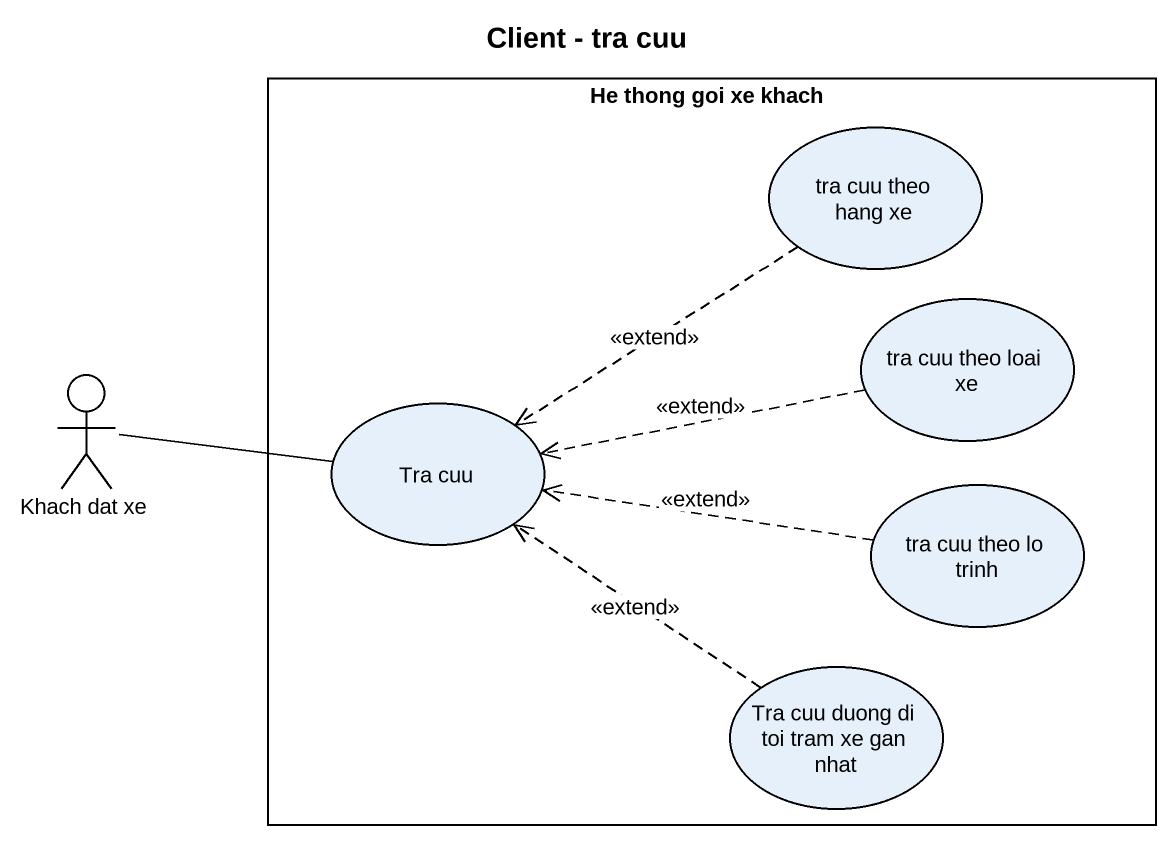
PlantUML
@startuml
title Client - tra cuu
rectangle "He thong goi xe khach" as He_thong_goi_xe_khach {
  usecase "tra cuu theo hang xe" as tra_cuu_theo_hang_xe
  usecase "tra cuu theo loai xe" as tra_cuu_theo_loai_xe
  usecase "Tra cuu" as Tra_cuu
  usecase "tra cuu theo lo trinh" as tra_cuu_theo_lo_trinh
  usecase "Tra cuu duong di toi tram xe gan nhat" as Tra_cuu_duong_di_toi_tram
}
actor "Khach dat xe" as Khach_dat_xe
tra_cuu_theo_hang_xe ..> Tra_cuu : <<extend>>
tra_cuu_theo_loai_xe .left.> Tra_cuu : <<extend>>
Khach_dat_xe -right- Tra_cuu
tra_cuu_theo_lo_trinh .left.> Tra_cuu : <<extend>>
Tra_cuu_duong_di_toi_tram .up.> Tra_cuu : <<extend>>
@enduml
